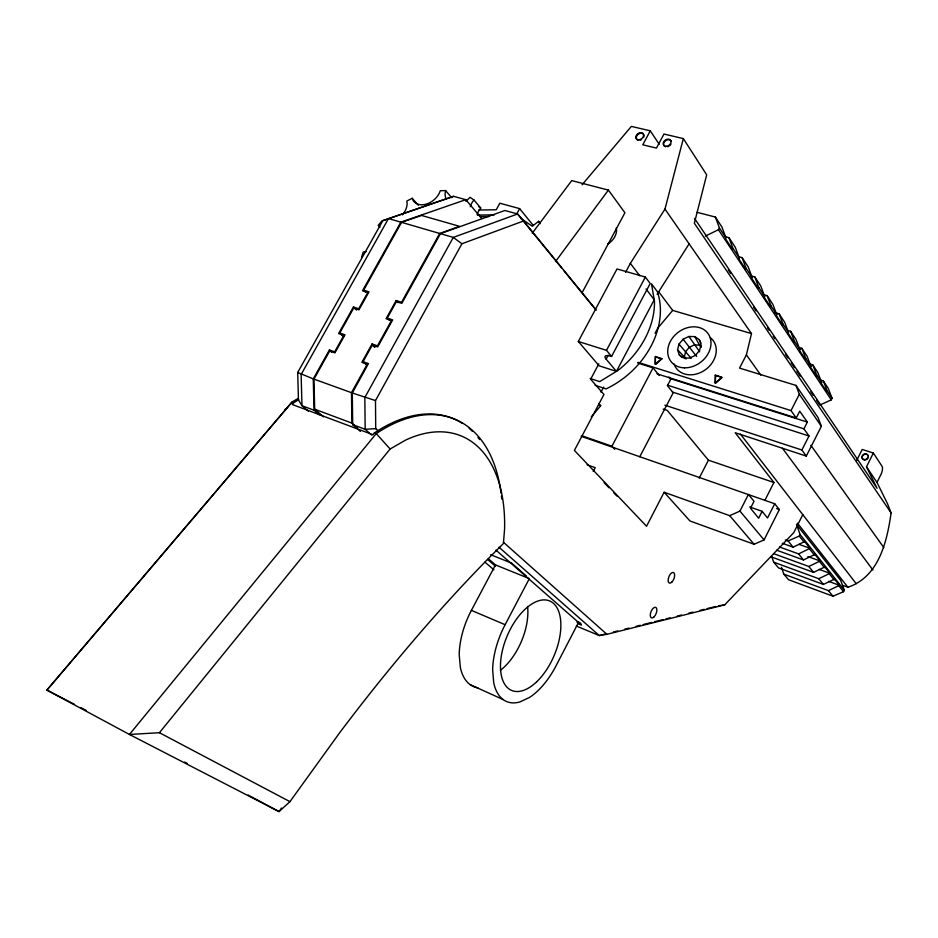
<?xml version="1.0" encoding="UTF-8"?>
<svg xmlns="http://www.w3.org/2000/svg" width="938" height="938" viewBox="0 0 938 938"><rect width="100%" height="100%" fill="white"/><g stroke="black" fill="none" stroke-linecap="round" stroke-linejoin="round"><path stroke-width="1.41" d="M715.061 382.798L715.26 375.177L721.709 377.193L715.389 383.232L722.037 377.627L715.26 375.177M715.389 383.232L715.6 375.61M655.087 363.956L655.392 356.522L661.923 358.891L655.428 364.39L661.571 358.457M655.428 364.39L655.392 356.522M402.425 214.896A16.685 12.077 -43.7 0 0 407.139 203.863L406.858 201.037L412.157 198.293L413.248 200.709A16.79 12.194 -42.7 0 0 425.875 204.25A16.79 12.194 -42.7 0 0 439.019 193.779L440.321 190.707L445.609 190.602L445.104 193.674A16.978 12.429 -41.9 0 0 446.336 199.231M842.418 585.253L847.893 587.258C878.906 576.87 887.02 541.625 891.1 512.922L887.5 503.694L876.995 482.425L866.501 466.807L873.348 453.031L862.198 449.454L856.593 460.675M764.88 500.388L773.932 482.507L735.204 432.723L806.293 456.091L821.371 426.274L818.077 417.586L795.975 385.412L739.554 368.106L746.39 354.869L751.49 333.588L664.972 209.092L683.333 138.59L663.987 134.052L656.448 148.098L642.765 144.804L650.28 130.828L631.356 126.396L582.052 184.821M682.137 357.507L679.288 354.904L677.564 349.851L678.971 344.117L683.122 339.228L688.914 336.484L694.812 336.613L699.244 339.591L701.003 343.05M361.587 257.422L363.229 252.041L366.301 251.63M781.424 567.302L783.816 574.138L828.43 590.635L839.463 585.324L834.503 579.098L823.412 584.444L778.563 567.936L773.686 562.179L771.763 556.656M783.816 574.138L788.565 579.731L832.956 596.205L843.555 591.69L844.294 590.19L840.729 580.481L796.432 524.33M771.024 556.809L813.598 572.368L824.842 566.927L829.919 573.329L818.757 578.723L773.686 562.179M876.995 482.425L881.04 474.276A6.32 2.591 -71 0 0 882.025 466.245L873.348 453.031M779.642 547.053L798.601 553.901L810.045 548.308L804.663 541.543L793.138 547.182L782.257 543.266M776.582 550.184L803.514 559.951L814.899 554.417L820.129 560.994L808.814 566.482L773.991 553.795M785.352 539.971L788.084 540.956L799.282 536.055L800.079 534.472L796.89 525.597M598.831 363.815L590.647 379.233L603.943 394.452L574.396 450.404L646.552 526.253L664.127 492.251L689.958 520.965L754.093 544.274L764.071 539.901L779.337 509.557L774.729 503.765L581.22 436.311M802.799 514.669L793.759 532.667L724.699 604.858L606.898 634.311L599.241 635.542L576.307 626.021M820.551 380.042L823.306 380.887L827.14 390.829L826.73 391.638L821.266 383.372L821.665 382.563L817.83 372.562L812.742 364.847L808.568 363.604M816.541 400.233L819.812 405.064L831.267 399.869L832.065 398.287L828.242 388.379L823.306 380.887M812.742 364.847L816.599 374.895L816.189 375.704L810.549 367.192L810.96 366.371L807.09 356.276L801.861 348.326L799.117 347.517M656.987 373.816L796.256 418.008L799.715 411.196L807.348 422.1L803.936 428.842L809.002 435.994L801.884 450.006L806.293 456.091M749.755 506.977L762.125 511.327L758.654 518.198L750.494 508.244L754.011 501.302L748.418 494.432L739.953 511.093L729.694 515.654L664.127 492.251M774.729 503.765L767.53 517.964L762.125 511.327M801.861 348.326L805.73 358.468L805.32 359.289L799.504 350.519L799.926 349.686L796.034 339.497L790.64 331.302L787.873 330.493M796.256 418.008L791.015 410.598L799.305 394.277L795.975 385.412M790.64 331.302L794.533 341.538L794.111 342.37L788.119 333.318L788.541 332.486L784.637 322.191L779.068 313.738L774.87 312.542M779.068 313.738L782.984 324.079L782.55 324.923L776.371 315.59L776.805 314.734L772.877 304.346L767.132 295.622L763.004 294.462M767.132 295.622L771.071 306.069L770.626 306.925L764.247 297.287L764.693 296.42L760.741 285.926L754.82 276.933L750.635 275.772M699.209 478.087L708.413 460.171L667.281 410.398L663.143 409.038M754.82 276.933L758.772 287.474L758.326 288.341L751.737 278.387L752.194 277.519L748.219 266.92L742.099 257.622L739.273 256.86M724.781 236.575L728.955 237.666L735.286 247.28L739.273 257.985L738.804 258.865L745.616 269.147L746.073 268.268L742.099 257.622M639.798 456.736L673.179 392.799L667.422 385.67L670.776 379.245L668.97 376.982M614.753 449.302L611.939 446.218L653.047 367.848L637.734 363.018M697.075 212.316L715.366 217.053L721.908 226.984L725.906 237.783L725.437 238.686L732.484 249.32L732.941 248.418L728.955 237.666M655.087 333.271L657.784 328.148L672.687 310.408L751.49 333.588M576.952 622.164L580.88 623.782L578.781 621.953L555.964 665.957A60.771 31.833 -66.9 0 1 529.454 697.473L519.816 701.976A60.771 31.833 -66.9 0 1 493.669 682.454L492.649 669.58A60.771 31.833 -66.9 0 1 505.113 624.708L529.349 578.617L495.487 564.911L488.546 558.931M705.329 236.106L718.426 229.716L719.376 227.899L715.366 217.053M593.226 471.486L595.231 467.663L587.071 464.756M600.977 392.131L603.615 387.136M616.43 371.366L606.112 359.125A13.085 3.553 27.8 0 1 611.588 356.44L650.198 283.499L645.356 277.05L617.016 268.96L578.312 341.479L599.112 365.808L616.43 371.366L654.232 299.773L646.048 288.974M611.588 356.44L606.487 350.343L645.356 277.05M477.946 687.835A60.044 32.373 -66.8 0 1 460.37 667.539L459.21 654.747A60.044 32.373 -66.8 0 1 471.392 610.38L495.487 564.911M606.112 359.125L608.164 355.256M625.587 272.278L630.348 263.355L664.972 209.092M582.181 292.527L624.919 212.762L608.399 190.097L571.723 180.612L532.233 233.222M516.627 214.145L519.64 208.635L499.837 203.218L496.237 209.772L478.732 210.006M378.94 431.503L375.716 428.643L375.493 400.573L461.918 243.751L523.556 220.981L596.298 310.138M366.266 364.718L363.065 361.716L372.304 345.067L377.709 346.908L392.67 319.905L387.265 318.123L396.411 301.614L401.827 303.349L440.426 233.668L504.914 210.487L517.6 213.981L523.556 220.981M357.378 427.904L351.902 423.108L351.48 392.682L367.286 364.19L361.88 362.303L372.046 343.988L377.451 345.829L391.486 320.491L386.081 318.709L396.153 300.559L401.558 302.294L439.699 233.456L459.538 226.328L421.514 215.447L401.546 222.353L363.686 290.147L365.574 292.035M360.403 431.41L352.688 424.644L352.301 392.987L368.458 363.592L363.065 361.716M319.354 414.795L314.019 410.211L313.269 378.882L329.402 350.003L334.667 351.832L343.847 335.37L338.583 333.576L353.427 307.007L358.715 308.743L367.813 292.433L362.525 290.733L400.843 222.154L465.787 199.688L481.792 218.566M323.516 416.824L314.676 409.214L313.972 379.128L329.648 351.07L334.901 352.899L345.008 334.796L339.744 333.002L353.673 308.051L358.961 309.798L368.974 291.847L363.686 290.147M308.414 411.219L301.966 405.708L298.448 399.916L297.698 372.48L382.833 220.641L453.57 196.323L465.787 199.688M657.116 294.262L689.113 243.833M465.623 201.119A16.978 12.429 -41.9 0 0 467.429 199.829L470.044 197.308L473.925 199.946L471.884 202.866A17.177 12.722 -41.6 0 0 470.29 206.7M473.925 199.946L480.737 208.037L478.72 210.944A17.072 12.686 -41.5 0 0 477.125 214.755M281.517 808.028L279.02 811.605L129.444 734.466L46.9 690.098L291.988 402.109A164.537 103.192 -66.6 0 1 298.249 398.38M248.078 795.025L279.02 811.605L289.948 801.662L339.697 732.695A972.472 381.203 -61.8 0 1 490.281 556.621L503.425 543.524L504.574 529.161A156.693 91.619 -66.8 0 0 405.849 439.969L390.114 448.997L159.425 732.707L129.444 734.466L376.267 433.591A169.708 100.085 -66.8 0 1 501.056 493.095M555.507 261.573L608.399 190.097M462.2 423.284A169.602 100.155 -66.8 0 0 374.461 432.91L372.961 434.728L292.199 404.489L293.688 402.742A164.642 103.133 -66.6 0 1 298.694 399.717M591.257 416.894L600.683 405.779L598.807 403.668M382.188 220.688L378.202 225.343L379.996 227.207M540.347 223.514L538.588 221.309L532.338 226.222L520.684 218.378M285.105 409.367L287.556 408.077M453.57 196.323L382.833 220.641M606.335 633.771L599.241 635.542L498.946 547.171M613.429 632.001L617.685 630.934M624.778 629.164L629.035 628.108M636.128 626.338L640.384 625.271M643.222 624.567L651.746 622.433M654.583 621.73L663.096 619.608M665.933 618.892L670.189 617.837M677.283 616.067L681.539 615M688.633 613.229L692.889 612.162M699.983 610.392L704.25 609.337M707.088 608.621L715.6 606.499M718.438 605.796L724.699 604.858M375.716 428.643L365.175 429.311L352.688 424.644M477.536 215.06L494.455 214.849M480.291 216.631L488.745 216.526M375.493 400.573L352.301 392.987M400.843 222.154L388.484 218.554L301.133 374.485L301.966 405.708L314.019 410.211M401.546 222.353L439.699 233.456M440.426 233.668L453.277 237.408L461.918 243.751M655.732 356.968L661.923 358.891M578.312 341.479L606.487 350.343M638.086 362.373L791.015 410.598M669.474 378.331L807.348 422.1M667.516 385.19L803.936 428.842M672.323 392.014L809.002 435.994M590.084 378.471L599.722 381.614L617.814 370.522A80.176 62.776 -40.8 0 0 654.466 301.098L651.488 283.827L657.386 291.695A79.648 62.576 -40.7 0 1 606.042 388.907L595.067 385.295M664.901 405.193L801.884 450.006M708.413 460.171L773.932 482.507M581.513 435.642L611.939 446.218M776.617 508.607L779.337 509.557M799.047 544.38L810.045 548.308M807.888 556.574L820.129 560.994M313.269 378.882L297.698 372.48M313.972 379.128L351.48 392.682M819.155 569.413L829.919 573.329M828.547 581.326L839.463 585.324M314.676 409.214L351.902 423.108M293.688 402.742L291.988 402.109L46.9 690.098L74.559 704.391M374.461 432.91L376.267 433.591L390.114 448.997M490.644 554.698L511.702 563.163L526.23 575.885M577.538 623.383L581.454 625.001L495.968 550.137M471.392 610.38L505.113 624.708M470.114 684.623L503.143 699.56M81.043 707.744L86.226 710.429M159.425 732.707L289.948 801.662M184.657 762.043L187.283 763.45M701.401 346.356L699.478 345.055L694.812 336.613M478.802 206.723L480.737 208.037M679.288 354.904L683.685 357.917L689.606 358.082L695.433 355.326L699.607 350.413L701.003 344.645L699.244 339.591M598.69 404.325L600.683 405.779M484.969 562.179L493.869 569.788M487.514 559.376L495.287 566.06M371.753 435.103L365.175 429.311L364.835 397.513L453.277 237.408L517.6 213.981L561.85 268.198M503.425 542.258L606.898 634.311M329.402 350.003L331.56 351.985M339.744 333.002L343.625 336.66M372.046 343.988L375.2 347.025M372.304 345.067L374.414 347.083M353.427 307.007L356.569 310.079M677.564 349.851L686.276 358.844M387.265 318.123L389.34 320.186M396.153 300.559L398.204 302.646M604.072 482.613L608.985 487.783M613.909 492.942L616.864 496.05M678.971 344.117L691.2 358.363M412.157 198.293L418.348 205.246M445.609 190.602L451.659 197.66M729.694 515.654L754.093 544.274M739.953 511.093L764.071 539.901M563.691 270.449L595.032 308.86M788.084 540.956L793.138 547.182M798.601 553.901L803.514 559.951M808.814 566.482L813.598 572.368M818.757 578.723L823.412 584.444M828.43 590.635L832.956 596.205M519.64 208.635L533.042 225.167M653.047 367.848L659.273 375.552M696.617 356.44L683.122 339.228M799.282 536.055L804.276 542.328M809.658 549.093L814.512 555.19M819.742 561.768L824.455 567.689M829.544 574.091L834.14 579.86M839.088 586.074L843.555 591.69M800.079 534.472L844.294 590.19M797.476 523.17L847.893 587.258M699.725 351.832L688.914 336.484M740.422 434.083L856.23 583.706M630.348 263.355L639.716 275.76M701.225 347.377L699.478 345.055L694.331 344.926L689.278 347.318L685.655 351.586L684.435 356.581L685.197 358.785M658.628 291.671L672.687 310.408M782.421 448.258L872.879 569.964M538.588 221.309L540.253 223.561M746.39 354.869L760.812 375.106M810.878 445.316L883.854 547.663M799.305 394.277L821.371 426.274M728.228 269.898L730.679 273.521M753.577 307.312L756.028 310.935M767.472 327.831L769.113 330.246M773.205 336.273L774.835 338.688M785.469 354.376L787.92 357.999M791.191 362.83L794.463 367.649M796.913 371.272L800.184 376.103M810.819 391.791L813.269 395.414M891.1 512.922L694.355 223.244L706.677 174.843L683.333 138.59M694.495 218.355L877.089 488.311L866.501 466.807M650.28 130.828L659.191 144.241M718.426 229.716L831.267 399.869M719.376 227.899L725.906 237.783M732.941 248.418L739.273 257.985M746.073 268.268L752.194 277.519M758.772 287.474L764.693 296.42M771.071 306.069L776.805 314.734M782.984 324.079L788.541 332.486M794.533 341.538L799.926 349.686M805.73 358.468L810.96 366.371M816.599 374.895L821.665 382.563M827.14 390.829L832.065 398.287M670.951 144.1A4.268 3.213 -36.1 0 1 669.544 145.753M668.606 146.351A4.268 3.213 -36.1 0 1 667.598 146.738M665.617 146.797A4.268 3.213 -36.1 0 1 665.03 141.181A4.268 3.213 -36.1 0 1 671.268 141.368M638.239 140.254A4.233 3.154 -36.8 0 1 636.726 135.975A4.233 3.154 -36.8 0 1 641.991 133.29A4.233 3.154 -36.8 0 1 643.503 137.581M641.182 139.809A4.233 3.154 -36.8 0 1 640.185 140.196M710.383 337.68A23.063 18.654 -37.6 0 1 705.47 369.678A23.063 18.654 -37.6 0 1 674.082 364.026M616.301 227.934A14.926 11.432 -38.9 0 1 607.66 244.068M868.037 457.967A3.224 2.755 -31.4 0 1 863.206 459.491A3.224 2.755 -31.4 0 1 863.523 454.918A3.224 2.755 -31.4 0 1 868.189 455.762M469.176 428.408A169.602 100.155 -66.8 0 1 472.424 431.351M477.958 437.389A169.602 100.155 -66.8 0 1 479.681 439.57M501.408 496.061A169.708 100.085 -66.8 0 1 501.713 499.051M527.59 606.487A48.037 25.889 -66.8 0 1 500.353 670.377M666.191 146.316A4.28 3.213 -36.1 0 0 670.893 140.794A4.28 3.213 -36.1 0 0 664.268 141.005A4.28 3.213 -36.1 0 0 666.191 146.316M638.79 139.774A4.233 3.154 -36.8 0 0 643.445 134.298A4.233 3.154 -36.8 0 0 636.937 134.521A4.233 3.154 -36.8 0 0 638.79 139.774M864.426 459.62A3.224 2.755 -31.4 0 0 867.967 455.422A3.224 2.755 -31.4 0 0 862.69 455.153A3.224 2.755 -31.4 0 0 864.426 459.62M654.103 616.864A5.687 2.744 -68.3 0 0 656.143 607.636A5.687 2.744 -68.3 0 0 650.491 613.358A5.687 2.744 -68.3 0 0 654.103 616.864M671.901 582.076A5.675 2.72 -68.9 0 0 673.953 572.825A5.675 2.72 -68.9 0 0 668.372 578.441A5.675 2.72 -68.9 0 0 671.901 582.076M684.505 367.837A23.216 18.713 -37.7 0 0 710.054 337.422A23.216 18.713 -37.7 0 0 673.519 336.73A23.216 18.713 -37.7 0 0 684.505 367.837M536.524 681.938A48.612 25.455 -66.9 0 0 553.397 603.298A48.612 25.455 -66.9 0 0 502.088 651.875A48.612 25.455 -66.9 0 0 536.524 681.938"/></g></svg>
